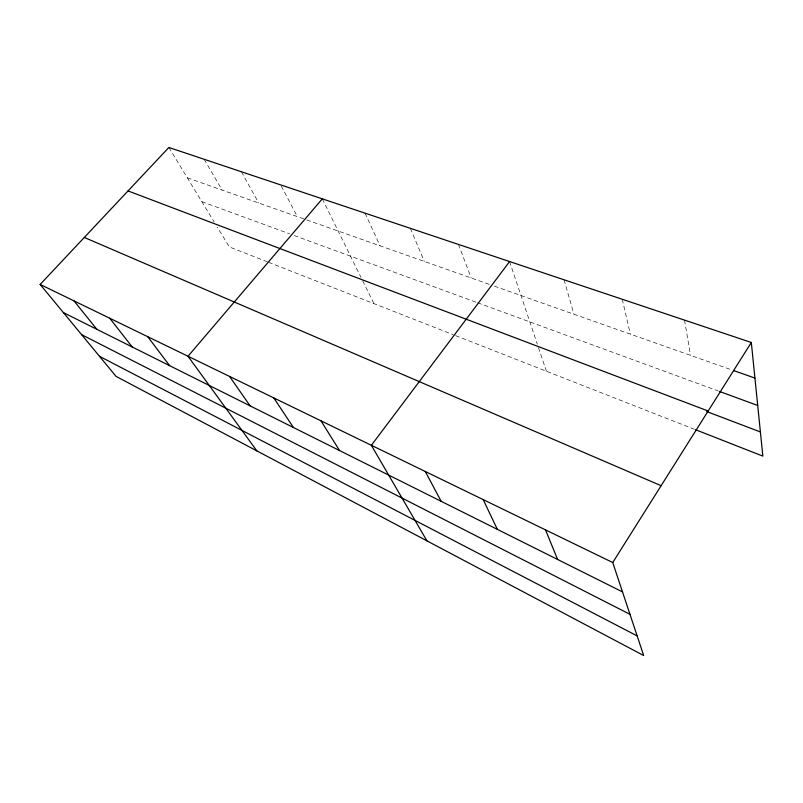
<?xml version="1.0" encoding="UTF-8"?>
<svg xmlns="http://www.w3.org/2000/svg" width="803" height="803" viewBox="0 0 803 803"><rect width="100%" height="100%" fill="white"/><g stroke="black" fill="none" stroke-linecap="round" stroke-linejoin="round"><path stroke-width="0.6" stroke-dasharray="4.01 3.01" d="M187.32 177.814L305.521 219.52M306.686 219.932L489.74 284.513M494.377 286.149L731.513 369.822M201.814 201.643L289.622 233.834M294.229 235.53L476.54 302.37M477.695 302.791L718.324 391.021M267.399 261.848L229.347 246.933L217.342 227.199M268.533 262.29L453.233 334.71M455.562 335.624L694.475 429.304M168.871 147.471L214.14 221.919M204.163 159.285L222.1 190.08M241.382 171.752L258.727 203.008M281.271 186.005L297.361 216.639M322.304 198.843L361.039 277.467M362.695 280.829L373.917 303.614M365.054 213.156L380.02 245.808M410.353 228.323L424.305 261.427M458.443 244.423L471.21 277.979M509.584 261.547L537.307 344.116M538.492 347.619L546.421 371.257M564.077 279.795L573.934 314.224M622.265 299.268L630.325 334.118M684.527 320.116L690.53 355.358"/><path stroke-width="1.2" d="M612.739 562.532L751.317 342.479L168.871 147.471L40.15 284.443L116.074 376.396L643.685 655.529L612.739 562.532L40.15 284.443M509.584 261.547L371.357 445.304L426.935 540.861M322.304 198.843L188.012 356.261L256.85 450.874M733.852 370.645L754.93 378.083M719.478 391.442L757.711 405.465M128.038 190.923L708.156 411.006M706.65 411.517L760.401 431.944M695.629 429.756L762.85 456.114L751.317 342.479M84.305 237.457L661.12 485.705M63.397 312.598L622.506 591.891M81.605 334.65L629.974 614.325M99.492 356.311L637.16 635.916M73.976 300.874L96.852 329.31M109.77 318.259L132.204 346.966M147.722 336.688L169.614 365.656M229.588 376.446L250.084 405.856M273.823 397.937L293.426 427.507M320.979 420.832L339.539 450.543M425.299 471.502L441.168 501.303M483.195 499.617L497.358 529.378M545.498 529.88L557.643 559.49"/></g></svg>
